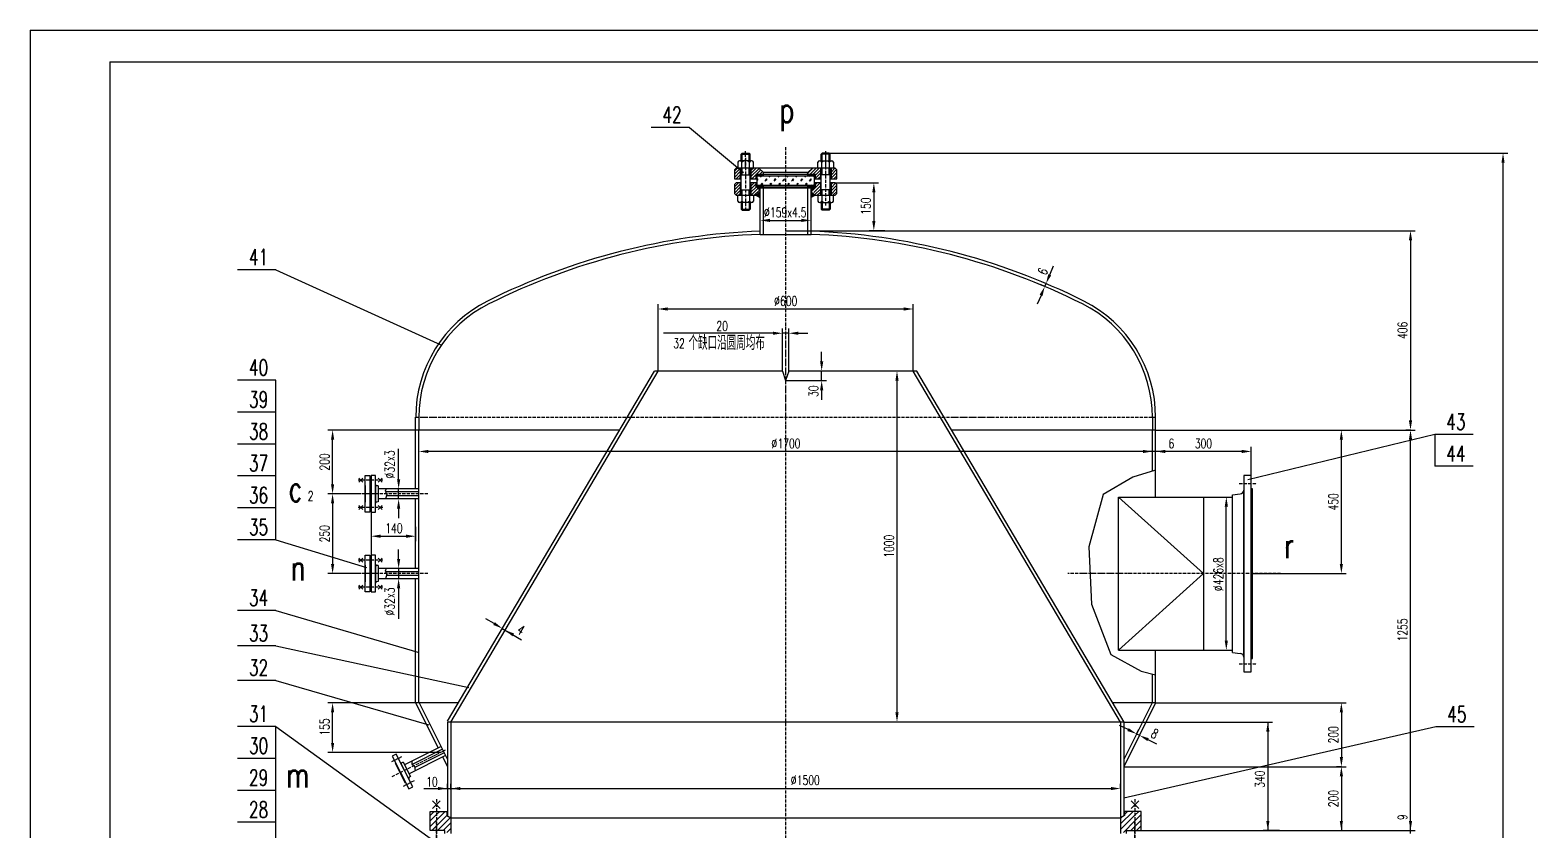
# Model space of a CAD drawing. Header units: millimetres. Extents: x 1545 to 36024, y 3418 to 15628.
# Drawn here: x 1545 to 6251, y 13118 to 15628 of the extents above; entities that cross this region are included whole.
import ezdxf

# ---------------------------------------------------------------- set-up
doc = ezdxf.new("R2010")
doc.units = ezdxf.units.MM
doc.linetypes.add('DASHDOT-M', pattern=[36, 30, -3, 0, -3])
doc.linetypes.add('DASHDOT-S', pattern=[14, 10, -2, 0, -2])
for name, color, linetype in [('CDR_DIM', 7, 'Continuous'), ('CDR_DWG1', 1, 'Continuous'), ('CDR_DWG3', 3, 'DASHDOT-M'), ('CDR_TEXT', 7, 'Continuous'), ('LAYER2-TEXT', 7, 'Continuous')]:
    doc.layers.add(name, color=color, linetype=linetype)
doc.styles.add('HZ', font='simplex.shx', dxfattribs={"width": 0.7, "height": 30, "bigfont": 'HZ.shx'})

msp = doc.modelspace()

# ---------------------------------------------------------------- linework, layer by layer
at = {"color": 3, "linetype": 'DASHDOT-M'}
msp.add_line((4039.6, 15194.7), (4039.6, 15248), dxfattribs=at)
at = {"color": 7, "linetype": 'Continuous'}
for p, q in [((3777.4, 15218.2), (3777.4, 15242)), ((3799.7, 15218.2), (3799.7, 15242)), ((4028.4, 15218.2), (4028.4, 15242)), ((4050.7, 15218.2), (4050.7, 15242)), ((3777.4, 15174.5), (3777.4, 15195.2)), ((3799.7, 15174.5), (3799.7, 15195.2)), ((3827.8, 15161.6), (3823.4, 15157.2)), ((3825.7, 15161.3), (3823.4, 15159)), ((3826.4, 15158.5), (3823.4, 15155.5)), ((3837.8, 15169.9), (3834.7, 15166.8)), ((3855.7, 15161.6), (3848.7, 15154.6)), ((3853.9, 15161.6), (3851, 15158.7)), ((3854.5, 15158.7), (3851.1, 15155.3)), ((3865.7, 15169.9), (3862.6, 15166.8)), ((3883.6, 15161.6), (3876.6, 15154.6)), ((3881.9, 15161.6), (3878.4, 15158.2)), ((3882.6, 15158.9), (3878.6, 15154.9)), ((3893.6, 15169.9), (3890.5, 15166.8)), ((3911.5, 15161.6), (3904.5, 15154.6)), ((3909.1, 15161), (3906, 15157.9)), ((3910.3, 15158.7), (3906.5, 15154.9)), ((3921.5, 15169.9), (3918.4, 15166.8)), ((3939.4, 15161.6), (3932.4, 15154.6)), ((3937.3, 15161.3), (3934.5, 15158.5)), ((3937.6, 15158.1), (3935.1, 15155.7)), ((3949.4, 15169.9), (3946.3, 15166.8)), ((3967.2, 15161.6), (3960.3, 15154.6)), ((3965.2, 15161.3), (3961.4, 15157.5)), ((3965.8, 15158.5), (3962.5, 15155.1)), ((3977.3, 15169.9), (3974.2, 15166.8)), ((3995.1, 15161.6), (3988.2, 15154.6)), ((3993.5, 15158.2), (3989.8, 15154.5)), ((3992.8, 15161), (3990.2, 15158.4)), ((4004.7, 15169.4), (4002.1, 15166.8)), ((4028.4, 15174.5), (4028.4, 15195.2)), ((4050.7, 15174.5), (4050.7, 15195.2)), ((3753.7, 15136.7), (3766.1, 15149.1)), ((3753.7, 15126.8), (3771.8, 15145)), ((3753.7, 15117), (3771.8, 15135.1)), ((3757.9, 15111.4), (3771.8, 15125.2)), ((3766.5, 15110), (3771.8, 15115.4)), ((3777.4, 15110), (3777.4, 15127.3)), ((3799.7, 15110), (3799.7, 15127.3)), ((3805.3, 15148.9), (3805.5, 15149.1)), ((3805.3, 15139), (3815.4, 15149.1)), ((3805.3, 15129.1), (3820.6, 15144.5)), ((3805.3, 15119.3), (3822.4, 15136.4)), ((3805.9, 15110), (3827.3, 15131.5)), ((3815.8, 15110), (3832.2, 15126.5)), ((3841.7, 15147.7), (3836, 15142)), ((3839.9, 15147.6), (3836.7, 15144.3)), ((3841.7, 15145.9), (3839, 15143.2)), ((3869.6, 15147.7), (3863.9, 15142)), ((3867.9, 15147.7), (3864.9, 15144.6)), ((3869.5, 15145.8), (3867.2, 15143.5)), ((3897.5, 15147.7), (3891.8, 15142)), ((3895.5, 15147.4), (3892.5, 15144.4)), ((3896.7, 15145.1), (3895, 15143.4)), ((3925.4, 15147.7), (3919.7, 15142)), ((3923.3, 15147.3), (3920.6, 15144.6)), ((3924.4, 15144.9), (3922.7, 15143.2)), ((3953.3, 15147.7), (3947.6, 15142)), ((3951.2, 15147.3), (3948.8, 15144.9)), ((3952.5, 15145.1), (3950.6, 15143.2)), ((3981.2, 15147.7), (3975.5, 15142)), ((3979.2, 15147.5), (3976.7, 15144.9)), ((3981.2, 15145.9), (3978.5, 15143.2)), ((3994.7, 15131.2), (3999.9, 15136.4)), ((3998.3, 15124.9), (4022.5, 15149.1)), ((4001.9, 15118.6), (4022.8, 15139.6)), ((4004.7, 15145), (4002.1, 15142.4)), ((4005.4, 15112.3), (4022.8, 15129.7)), ((4007.5, 15144), (4012.6, 15149.1)), ((4013, 15110), (4022.8, 15119.9)), ((4022.8, 15148.9), (4022.6, 15149.1)), ((4028.4, 15110), (4028.4, 15127.3)), ((4050.7, 15110), (4050.7, 15127.3)), ((4056.3, 15143.5), (4061.9, 15149.1)), ((4056.3, 15133.6), (4070.3, 15147.6)), ((4056.3, 15123.8), (4074.4, 15141.9)), ((4056.3, 15113.9), (4074.4, 15132)), ((4062.3, 15110), (4074.4, 15122.2)), ((3777.4, 15087.1), (3777.4, 15063.3)), ((3799.7, 15087.1), (3799.7, 15063.3)), ((4028.4, 15087.1), (4028.4, 15063.3)), ((4050.7, 15087.1), (4050.7, 15063.3))]:
    msp.add_line(p, q, dxfattribs=at)
at = {"color": 0, "linetype": 'Continuous'}
for p, q in [((3753.7, 15186), (3762.9, 15195.2)), ((3753.7, 15176.1), (3771.8, 15194.3)), ((3753.7, 15166.3), (3771.8, 15184.4)), ((3759, 15161.7), (3771.8, 15174.6)), ((3768.8, 15161.7), (3771.8, 15164.7)), ((3805.3, 15178.4), (3822, 15195.2)), ((3805.3, 15188.3), (3812.2, 15195.2)), ((3805.3, 15168.6), (3831.1, 15194.4)), ((3808.3, 15161.7), (3820.6, 15174.1)), ((3818.1, 15161.7), (3820.6, 15164.2)), ((3820.6, 15169.1), (3826.9, 15175.5)), ((3820.6, 15174.1), (3822, 15175.5)), ((3823.4, 15168.8), (3820.6, 15171.6)), ((3820.6, 15164.2), (3823.4, 15167)), ((3823.4, 15163.9), (3820.6, 15166.7)), ((3820.6, 15161.7), (3820.6, 15161.8)), ((3827.3, 15169.9), (3821.7, 15175.5)), ((3822, 15175.5), (3836.1, 15189.5)), ((3823.1, 15161.7), (3823.4, 15162.1)), ((3826.3, 15169.9), (3831.9, 15175.5)), ((3832.2, 15169.9), (3826.6, 15175.5)), ((3831.2, 15169.9), (3836.8, 15175.5)), ((3837.1, 15169.9), (3831.6, 15175.5)), ((3831.9, 15175.5), (3841, 15184.6)), ((3836, 15169.9), (3834.7, 15168.6)), ((3836.1, 15169.9), (3841.7, 15175.5)), ((3842.1, 15169.9), (3836.5, 15175.5)), ((3841.1, 15169.9), (3844.3, 15173.1)), ((3844.3, 15172.6), (3841.4, 15175.5)), ((3841.7, 15175.5), (3844.3, 15178)), ((3863.9, 15169.9), (3862.6, 15168.6)), ((3891.8, 15169.9), (3890.5, 15168.6)), ((3919.7, 15169.9), (3918.4, 15168.6)), ((3947.6, 15169.9), (3946.3, 15168.6)), ((3975.5, 15169.9), (3974.2, 15168.6)), ((3979.8, 15175.5), (3999.5, 15195.2)), ((3983.8, 15174.5), (3984.7, 15175.5)), ((3985.1, 15169.9), (3983.8, 15171.2)), ((3984.1, 15169.9), (3989.7, 15175.5)), ((3990, 15169.9), (3984.4, 15175.5)), ((3989, 15169.9), (3994.6, 15175.5)), ((3994.9, 15169.9), (3989.4, 15175.5)), ((3989.7, 15175.5), (4009.4, 15195.2)), ((3993.9, 15169.9), (3999.5, 15175.5)), ((3999.9, 15169.9), (3994.3, 15175.5)), ((3998.9, 15169.9), (4004.5, 15175.5)), ((4007.5, 15167.2), (3999.2, 15175.5)), ((3999.5, 15175.5), (4019.3, 15195.2)), ((4003.4, 15169.9), (4002.1, 15168.6)), ((4003.8, 15169.9), (4007.5, 15173.6)), ((4007.5, 15172.1), (4004.2, 15175.5)), ((4004.7, 15165.8), (4007.5, 15168.6)), ((4007.5, 15162.3), (4004.7, 15165)), ((4005.5, 15161.7), (4007.5, 15163.7)), ((4007.5, 15173.6), (4022.8, 15188.9)), ((4007.5, 15163.7), (4022.8, 15179.1)), ((4015.4, 15161.7), (4022.8, 15169.2)), ((4056.3, 15182.9), (4068.6, 15195.2)), ((4056.3, 15192.8), (4058.7, 15195.2)), ((4056.3, 15173.1), (4073.7, 15190.4)), ((4056.3, 15163.2), (4074.4, 15181.3)), ((4064.7, 15161.7), (4074.4, 15171.5)), ((3820.6, 15144.5), (3823.4, 15147.3)), ((3823.4, 15144.2), (3820.6, 15147)), ((3820.6, 15139.5), (3823.4, 15142.3)), ((3826.2, 15136.4), (3820.6, 15142)), ((3821.3, 15136.4), (3820.6, 15137.1)), ((3824.8, 15108.3), (3822.2, 15110.8)), ((3822.4, 15136.4), (3828, 15142)), ((3824.2, 15108.6), (3834.5, 15119)), ((3824.9, 15134), (3827.3, 15136.4)), ((3834.5, 15103.4), (3824.9, 15113.1)), ((3831.2, 15136.4), (3825.6, 15142)), ((3834.5, 15128.1), (3826.2, 15136.4)), ((3827.3, 15136.4), (3832.9, 15142)), ((3827.3, 15131.5), (3832.3, 15136.4)), ((3827.4, 15106.9), (3834.5, 15114)), ((3834.5, 15108.4), (3827.5, 15115.4)), ((3829.8, 15129), (3834.5, 15133.8)), ((3834.5, 15113.3), (3830.1, 15117.7)), ((3836.1, 15136.4), (3830.5, 15142)), ((3830.7, 15105.2), (3834.5, 15109.1)), ((3834.5, 15133), (3831.2, 15136.4)), ((3832.2, 15126.5), (3834.5, 15128.8)), ((3832.3, 15136.4), (3837.8, 15142)), ((3834.5, 15118.2), (3832.7, 15120.1)), ((3841, 15136.4), (3835.4, 15142)), ((3837.2, 15136.4), (3842.8, 15142)), ((3844.3, 15138.1), (3840.4, 15142)), ((3842.1, 15136.4), (3844.3, 15138.6)), ((3983.8, 15140), (3985.8, 15142)), ((3989, 15136.4), (3983.8, 15141.6)), ((3984, 15136.4), (3983.8, 15136.7)), ((3985.1, 15136.4), (3990.7, 15142)), ((3993.9, 15136.4), (3988.3, 15142)), ((3990.1, 15136.4), (3995.6, 15142)), ((3998.8, 15136.4), (3993.2, 15142)), ((3993.5, 15128.1), (4001.9, 15136.4)), ((3993.5, 15133), (3996.9, 15136.4)), ((3998.3, 15129), (3993.5, 15133.8)), ((3995.9, 15126.5), (3993.5, 15128.8)), ((3993.5, 15118.2), (3995.4, 15120.1)), ((4003.9, 15108.6), (3993.5, 15119)), ((3993.5, 15113.3), (3998, 15117.7)), ((3993.5, 15108.4), (4000.6, 15115.4)), ((4000.7, 15106.9), (3993.5, 15114)), ((3993.5, 15103.4), (4003.2, 15113.1)), ((3997.4, 15105.2), (3993.5, 15109.1)), ((3995, 15136.4), (4000.6, 15142)), ((4000.8, 15131.5), (3995.8, 15136.4)), ((4003.8, 15136.4), (3998.2, 15142)), ((3999.9, 15136.4), (4007.5, 15144)), ((4003.2, 15134), (4000.8, 15136.4)), ((4007.5, 15137.6), (4003.1, 15142)), ((4003.3, 15108.3), (4005.9, 15110.8)), ((4004.7, 15143.3), (4003.4, 15142)), ((4004.7, 15146.1), (4007.5, 15148.9)), ((4007.5, 15142.5), (4004.7, 15145.3)), ((4004.8, 15136.4), (4007.5, 15139.1)), ((4007.5, 15147.5), (4005.9, 15149.1)), ((3833.9, 15103.6), (3834.5, 15104.2)), ((3994.2, 15103.6), (3993.5, 15104.2))]:
    msp.add_line(p, q, dxfattribs=at)
at = {"color": 4, "linetype": 'Continuous'}
msp.add_line((4064.7, 15195.2), (4014.5, 15195.2), dxfattribs=at)
at = {"layer": 'CDR_DIM', "color": 0, "linetype": 'Continuous'}
for p, q in [((1544.9, 15628), (1544.9, 3738)), ((1544.9, 15628), (9944.9, 15628)), ((3612.3, 15322.4), (3492.2, 15322.4)), ((3612.3, 15322.4), (3781.5, 15181.8)), ((4050.7, 15242), (6178.1, 15242)), ((6163.1, 7486.3), (6163.1, 15212)), ((4068.9, 15149.1), (4205.5, 15149.1)), ((4190.5, 15119.1), (4190.5, 15029.1)), ((3834.5, 15031.4), (3834.5, 15046.4)), ((3864.5, 15031.4), (3963.5, 15031.4)), ((3993.5, 15031.4), (3993.5, 15046.4)), ((3914, 14999.1), (5888.1, 14999.1)), ((4224.6, 14999.1), (4175.5, 14999.1)), ((5873.1, 14969.1), (5873.1, 14404.2)), ((2316, 14876.8), (2195.9, 14876.8)), ((2316, 14876.8), (2832.8, 14641.7)), ((4742, 14860.9), (4753.7, 14888.5)), ((4726.4, 14824), (4712.6, 14829.9)), ((4730.3, 14833.2), (4716.5, 14839.1)), ((4726.4, 14824), (4730.3, 14833.2)), ((4714.7, 14796.4), (4703, 14768.8)), ((3514, 14559.1), (3514, 14768.6)), ((4284, 14753.6), (3544, 14753.6)), ((4314, 14559.1), (4314, 14768.6)), ((3904, 14559.1), (3904, 14692.6)), ((3924, 14559.1), (3924, 14692.6)), ((3874, 14677.6), (3530.9, 14677.6)), ((3924, 14677.6), (3904, 14677.6)), ((3954, 14677.6), (3984, 14677.6)), ((4026.9, 14589.1), (4026.9, 14619.1)), ((4026.9, 14529.1), (4026.9, 14559.1)), ((2316, 14530.2), (2195.9, 14530.2)), ((2316, 14030.2), (2316, 14530.2)), ((3914, 14529.1), (4041.9, 14529.1)), ((4026.9, 14499.1), (4026.9, 14469.1)), ((4263.1, 14529.1), (4263.1, 13489.1)), ((2316, 14430.2), (2195.9, 14430.2)), ((2754, 14374.2), (2478.6, 14374.2)), ((5074, 14374.2), (5888.1, 14374.2)), ((5949.7, 14360.5), (5363.1, 14218.1)), ((5652.6, 14374.2), (5671.3, 14374.2)), ((5873.1, 14374.2), (5858.1, 14374.2)), ((6069.8, 14360.5), (5949.7, 14360.5)), ((5949.7, 14360.5), (5949.7, 14260.5)), ((2316, 14330.2), (2195.9, 14330.2)), ((2493.6, 14204.2), (2493.6, 14344.2)), ((2700.6, 14220.2), (2700.6, 14315.5)), ((2764, 14301.3), (2764, 14322.1)), ((5144.4, 14307.1), (2794, 14307.1)), ((5074, 14307.1), (5074, 14322.1)), ((5344, 14307.1), (5104, 14307.1)), ((5374, 14231.7), (5374, 14322.1)), ((5656.3, 13954.2), (5656.3, 14344.2)), ((5873.1, 13110.1), (5873.1, 14351.2)), ((6069.8, 14260.5), (5949.7, 14260.5)), ((2316, 14230.2), (2195.9, 14230.2)), ((5002.3, 14227), (4909.2, 14172.4)), ((5074, 14248.2), (5002.3, 14227)), ((2582.5, 14174.2), (2478.6, 14174.2)), ((2493.6, 14174.2), (2478.6, 14174.2)), ((2661.4, 14190.2), (2658.6, 14182.3)), ((2658.6, 14182.3), (2663.4, 14172.1)), ((2663.4, 14172.1), (2659.3, 14158.2)), ((2712.5, 14190.2), (2685.6, 14190.2)), ((2700.6, 14158.2), (2700.6, 14190.2)), ((4909.2, 14172.4), (4864.6, 14008.5)), ((2316, 14130.2), (2195.9, 14130.2)), ((2493.6, 14144.2), (2493.6, 13954.2)), ((2710.5, 14158.2), (2685.6, 14158.2)), ((2700.6, 14128.2), (2700.6, 14098.2)), ((5288.1, 14164.2), (5310.6, 14164.2)), ((5295.6, 13714.2), (5295.6, 14134.2)), ((2614, 14116.7), (2614, 13981.7)), ((2754, 14071.2), (2754, 14026.4)), ((2316, 14030.2), (2195.9, 14030.2)), ((2316, 14030.2), (2600.4, 13943.1)), ((2644, 14041.4), (2724, 14041.4)), ((2700.6, 13970.2), (2700.6, 14000.2)), ((4864.6, 14008.5), (4872.7, 13828.5)), ((2661.4, 13940.2), (2658.6, 13932.3)), ((2658.6, 13932.3), (2663.4, 13922.1)), ((2700.6, 13940.2), (2700.6, 13908.2)), ((2582.5, 13924.2), (2478.6, 13924.2)), ((2663.4, 13922.1), (2659.3, 13908.2)), ((5378, 13924.2), (5671.3, 13924.2)), ((2700.6, 13878.2), (2700.6, 13782.9)), ((2316, 13808.3), (2195.9, 13808.3)), ((2316, 13808.3), (2760.9, 13677.6)), ((4872.7, 13828.5), (4933.4, 13670.8)), ((2999.9, 13767.6), (2974.1, 13782.9)), ((3025.7, 13752.3), (3086, 13716.7)), ((3034.3, 13747.3), (3042, 13760.2)), ((2316, 13697.4), (2195.9, 13697.4)), ((2316, 13697.4), (2921.1, 13566.8)), ((4933.4, 13670.8), (5028.6, 13618.2)), ((5288.1, 13684.2), (5310.6, 13684.2)), ((5028.6, 13618.2), (5074, 13607.3)), ((2316, 13589.6), (2195.9, 13589.6)), ((2316, 13589.6), (2794.8, 13449.8)), ((2754, 13519.1), (2478.6, 13519.1)), ((5074, 13519.1), (5671.3, 13519.1)), ((2493.6, 13393.8), (2493.6, 13489.1)), ((4974, 13459.1), (5440.8, 13459.1)), ((5425.8, 13459.1), (5425.8, 13119.1)), ((5656.3, 13489.1), (5656.3, 13349.1)), ((2316, 13444.9), (2195.9, 13444.9)), ((2316, 13044.9), (2316, 13444.9)), ((2316, 13444.9), (2822.6, 13078.4)), ((4987.4, 13435.3), (4960.6, 13448.7)), ((5014.2, 13421.9), (5021, 13435.3)), ((5014.2, 13421.9), (5023.2, 13417.4)), ((5023.2, 13417.4), (5029.9, 13430.8)), ((6073.1, 13443.8), (5953, 13443.8)), ((5050, 13404), (5076.9, 13390.5)), ((2316, 13344.9), (2195.9, 13344.9)), ((2831.7, 13363.8), (2478.6, 13363.8)), ((2741.6, 13336.3), (2741.7, 13327)), ((2741.7, 13327), (2750.7, 13320.5)), ((2750.7, 13320.5), (2752.5, 13306)), ((4974, 13319.1), (5671.3, 13319.1)), ((5656.3, 13319.1), (5641.3, 13319.1)), ((5656.3, 13296.1), (5656.3, 13119.1)), ((2316, 13244.9), (2195.9, 13244.9)), ((2779.2, 13250.6), (4934, 13250.6)), ((2854, 13250.6), (2854, 13265.6)), ((2864, 13247.5), (2864, 13265.6)), ((4964, 13250.6), (4964, 13265.6)), ((2799, 13166.6), (2811.6, 13179.1)), ((2819, 13168.9), (2829.3, 13179.1)), ((2819, 13151.2), (2846.9, 13179.1)), ((4964, 13139.5), (5003.6, 13179.1)), ((4976, 13169.2), (4985.9, 13179.1)), ((5009, 13166.9), (5021.3, 13179.1)), ((2316, 13144.9), (2195.9, 13144.9)), ((2799, 13148.9), (2819, 13168.9)), ((2799, 13131.2), (2819, 13151.2)), ((2804.6, 13119.1), (2819, 13133.5)), ((2819, 13133.5), (2852, 13166.5)), ((2822.3, 13119.1), (2863, 13159.8)), ((2840, 13119.1), (2864, 13143.2)), ((4964, 13121.9), (5009, 13166.9)), ((4964, 13157.2), (4968.7, 13161.8)), ((4973, 13113.1), (5009, 13149.2)), ((4996.6, 13119.1), (5009, 13131.5)), ((5009, 13149.2), (5029, 13169.2)), ((5009, 13131.5), (5029, 13151.5)), ((5014.3, 13119.1), (5029, 13133.8)), ((2851.6, 13113.1), (2864, 13125.5)), ((5029, 13119.1), (5888.1, 13119.1)), ((5462.4, 13119.1), (5410.8, 13119.1)), ((5654.1, 13119.1), (5671.3, 13119.1))]:
    msp.add_line(p, q, dxfattribs=at)
for points in [[(6158.1, 15212), (6168.1, 15212), (6163.1, 15242)], [(4185.5, 15119.1), (4195.5, 15119.1), (4190.5, 15149.1)], [(3864.5, 15036.4), (3864.5, 15026.4), (3834.5, 15031.4)], [(3963.5, 15036.4), (3963.5, 15026.4), (3993.5, 15031.4)], [(4185.5, 15029.1), (4195.5, 15029.1), (4190.5, 14999.1)], [(5868.1, 14969.1), (5878.1, 14969.1), (5873.1, 14999.1)], [(4710.1, 14798.4), (4719.3, 14794.5), (4726.4, 14824)], [(4737.4, 14862.8), (4746.6, 14858.9), (4730.3, 14833.2)], [(3544, 14758.6), (3544, 14748.6), (3514, 14753.6)], [(4284, 14758.6), (4284, 14748.6), (4314, 14753.6)], [(3874, 14682.6), (3874, 14672.6), (3904, 14677.6)], [(3954, 14682.6), (3954, 14672.6), (3924, 14677.6)], [(4021.9, 14589.1), (4031.9, 14589.1), (4026.9, 14559.1)], [(4258.1, 14529.1), (4268.1, 14529.1), (4263.1, 14559.1)], [(4021.9, 14499.1), (4031.9, 14499.1), (4026.9, 14529.1)], [(5868.1, 14404.2), (5878.1, 14404.2), (5873.1, 14374.2)], [(2488.6, 14344.2), (2498.6, 14344.2), (2493.6, 14374.2)], [(5651.3, 14344.2), (5661.3, 14344.2), (5656.3, 14374.2)], [(5868.1, 14344.2), (5878.1, 14344.2), (5873.1, 14374.2)], [(2794, 14312.1), (2794, 14302.1), (2764, 14307.1)], [(5034, 14312.1), (5034, 14302.1), (5064, 14307.1)], [(5104, 14312.1), (5104, 14302.1), (5074, 14307.1)], [(5344, 14312.1), (5344, 14302.1), (5374, 14307.1)], [(2695.6, 14220.2), (2705.6, 14220.2), (2700.6, 14190.2)], [(2488.6, 14204.2), (2498.6, 14204.2), (2493.6, 14174.2)], [(2488.6, 14144.2), (2498.6, 14144.2), (2493.6, 14174.2)], [(2695.6, 14128.2), (2705.6, 14128.2), (2700.6, 14158.2)], [(5290.6, 14134.2), (5300.6, 14134.2), (5295.6, 14164.2)], [(2644, 14046.4), (2644, 14036.4), (2614, 14041.4)], [(2724, 14046.4), (2724, 14036.4), (2754, 14041.4)], [(2488.6, 13954.2), (2498.6, 13954.2), (2493.6, 13924.2)], [(2695.6, 13970.2), (2705.6, 13970.2), (2700.6, 13940.2)], [(5651.3, 13954.2), (5661.3, 13954.2), (5656.3, 13924.2)], [(2695.6, 13878.2), (2705.6, 13878.2), (2700.6, 13908.2)], [(3002.4, 13771.9), (2997.3, 13763.3), (3025.7, 13752.3)], [(3062.7, 13736.3), (3057.6, 13727.7), (3034.3, 13747.3)], [(5290.6, 13714.2), (5300.6, 13714.2), (5295.6, 13684.2)], [(2488.6, 13489.1), (2498.6, 13489.1), (2493.6, 13519.1)], [(5651.3, 13489.1), (5661.3, 13489.1), (5656.3, 13519.1)], [(4258.1, 13489.1), (4268.1, 13489.1), (4263.1, 13459.1)], [(5420.8, 13429.1), (5430.8, 13429.1), (5425.8, 13459.1)], [(4989.6, 13439.7), (4985.2, 13430.8), (5014.2, 13421.9)], [(5052.3, 13408.4), (5047.8, 13399.5), (5023.2, 13417.4)], [(2488.6, 13393.8), (2498.6, 13393.8), (2493.6, 13363.8)], [(5651.3, 13349.1), (5661.3, 13349.1), (5656.3, 13319.1)], [(5651.3, 13289.1), (5661.3, 13289.1), (5656.3, 13319.1)], [(2824, 13255.6), (2824, 13245.6), (2854, 13250.6)], [(2894, 13255.6), (2894, 13245.6), (2864, 13250.6)], [(4934, 13255.6), (4934, 13245.6), (4964, 13250.6)], [(5420.8, 13149.1), (5430.8, 13149.1), (5425.8, 13119.1)], [(5651.3, 13149.1), (5661.3, 13149.1), (5656.3, 13119.1)], [(5868.1, 13149.1), (5878.1, 13149.1), (5873.1, 13119.1)]]:
    msp.add_solid(points, dxfattribs=at)
at = {"layer": 'CDR_DWG1', "color": 1}
for q in [(9844.9, 15528), (1794.9, 3838)]:
    msp.add_line((1794.9, 15528), q, dxfattribs=at)
at = {"layer": 'CDR_DWG1', "color": 1, "linetype": 'Continuous'}
for p, q in [((3763.8, 15213.9), (3763.8, 15195.2)), ((3807.3, 15218.2), (3769.7, 15218.2)), ((3777.4, 15242), (3774.6, 15239.2)), ((3774.6, 15239.2), (3802.5, 15239.2)), ((3774.6, 15218.2), (3774.6, 15239.2)), ((3776.2, 15195.2), (3776.2, 15213.9)), ((3777.4, 15242), (3799.7, 15242)), ((3799.7, 15242), (3802.5, 15239.2)), ((3800.9, 15195.2), (3800.9, 15213.9)), ((3802.5, 15218.2), (3802.5, 15239.2)), ((3813.2, 15195.2), (3813.2, 15213.9)), ((4014.9, 15195.2), (4014.9, 15213.9)), ((4020.8, 15218.2), (4058.4, 15218.2)), ((4028.4, 15242), (4025.6, 15239.2)), ((4025.6, 15218.2), (4025.6, 15239.2)), ((4053.5, 15239.2), (4025.6, 15239.2)), ((4027.2, 15195.2), (4027.2, 15213.9)), ((4050.7, 15242), (4028.4, 15242)), ((4050.7, 15242), (4053.5, 15239.2)), ((4051.9, 15195.2), (4051.9, 15213.9)), ((4053.5, 15218.2), (4053.5, 15239.2)), ((4064.3, 15213.9), (4064.3, 15195.2)), ((3759.2, 15195.2), (3753.7, 15189.6)), ((3753.7, 15189.6), (3753.7, 15161.7)), ((3753.7, 15161.7), (3774.6, 15161.7)), ((4068.9, 15195.2), (3759.2, 15195.2)), ((3771.8, 15195.2), (3771.8, 15161.7)), ((3774.6, 15110), (3774.6, 15195.2)), ((3774.6, 15174.5), (3802.5, 15174.5)), ((3802.5, 15110), (3802.5, 15195.2)), ((3802.5, 15161.7), (3823.4, 15161.7)), ((3805.3, 15195.2), (3805.3, 15161.7)), ((4007.5, 15175.5), (3820.6, 15175.5)), ((3820.6, 15175.5), (3820.6, 15161.7)), ((4004.7, 15169.9), (3823.4, 15169.9)), ((3823.4, 15169.9), (3823.4, 15142)), ((3844.3, 15181.3), (3830.4, 15195.2)), ((3983.8, 15181.3), (3844.3, 15181.3)), ((3844.3, 15169.9), (3844.3, 15181.3)), ((3983.8, 15181.3), (3997.7, 15195.2)), ((3983.8, 15169.9), (3983.8, 15181.3)), ((4004.7, 15142), (4004.7, 15169.9)), ((4004.7, 15161.7), (4025.6, 15161.7)), ((4007.5, 15161.7), (4007.5, 15175.5)), ((4022.8, 15195.2), (4022.8, 15161.7)), ((4025.6, 15110), (4025.6, 15195.2)), ((4053.5, 15174.5), (4025.6, 15174.5)), ((4053.5, 15110), (4053.5, 15195.2)), ((4053.5, 15161.7), (4074.4, 15161.7)), ((4056.3, 15195.2), (4056.3, 15161.7)), ((4068.9, 15195.2), (4074.4, 15189.6)), ((4074.4, 15161.7), (4074.4, 15189.6)), ((3759.2, 15149.1), (3753.7, 15143.5)), ((3753.7, 15143.5), (3753.7, 15115.6)), ((3753.7, 15115.6), (3759.2, 15110)), ((3774.6, 15149.1), (3759.2, 15149.1)), ((3759.2, 15110), (3821.3, 15110)), ((3763.8, 15091.3), (3763.8, 15110)), ((3771.8, 15149.1), (3771.8, 15110)), ((3774.6, 15127.3), (3802.5, 15127.3)), ((3776.2, 15110), (3776.2, 15091.3)), ((3800.9, 15110), (3800.9, 15091.3)), ((3823.4, 15149.1), (3802.5, 15149.1)), ((3805.3, 15149.1), (3805.3, 15110)), ((3813.2, 15110), (3813.2, 15091.3)), ((3820.6, 15149.1), (3820.6, 15136.4)), ((3820.6, 15136.4), (4007.5, 15136.4)), ((3833, 15120.3), (3821.3, 15110)), ((3821.3, 15110), (3834.5, 15103.3)), ((3833, 15125.7), (3822.5, 15136.4)), ((3823.4, 15142), (4004.7, 15142)), ((3833, 15125.7), (3833, 15120.3)), ((3833, 15125.7), (3834.5, 15125.7)), ((3833, 15120.3), (3834.5, 15120.3)), ((3844.3, 15136.4), (3844.3, 15142)), ((3983.8, 15136.4), (3983.8, 15142)), ((3995, 15125.7), (3993.5, 15125.7)), ((3995, 15120.3), (3993.5, 15120.3)), ((4006.8, 15110), (3993.5, 15103.3)), ((3995, 15125.7), (4005.6, 15136.4)), ((3995, 15125.7), (3995, 15120.3)), ((3995, 15120.3), (4006.8, 15110)), ((4025.6, 15149.1), (4004.7, 15149.1)), ((4006.8, 15110), (4068.9, 15110)), ((4007.5, 15136.4), (4007.5, 15149.1)), ((4014.9, 15110), (4014.9, 15091.3)), ((4022.8, 15149.1), (4022.8, 15110)), ((4053.5, 15127.3), (4025.6, 15127.3)), ((4027.2, 15110), (4027.2, 15091.3)), ((4051.9, 15110), (4051.9, 15091.3)), ((4068.9, 15149.1), (4053.5, 15149.1)), ((4056.3, 15149.1), (4056.3, 15110)), ((4064.3, 15091.3), (4064.3, 15110)), ((4068.9, 15149.1), (4074.4, 15143.5)), ((4074.4, 15115.6), (4068.9, 15110)), ((4074.4, 15115.6), (4074.4, 15143.5)), ((3807.3, 15087.1), (3769.7, 15087.1)), ((3774.6, 15087.1), (3774.6, 15066.1)), ((3777.4, 15063.3), (3774.6, 15066.1)), ((3774.6, 15066.1), (3802.5, 15066.1)), ((3777.4, 15063.3), (3799.7, 15063.3)), ((3799.7, 15063.3), (3802.5, 15066.1)), ((3802.5, 15087.1), (3802.5, 15066.1)), ((4020.8, 15087.1), (4058.4, 15087.1)), ((4025.6, 15087.1), (4025.6, 15066.1)), ((4053.5, 15066.1), (4025.6, 15066.1)), ((4028.4, 15063.3), (4025.6, 15066.1)), ((4050.7, 15063.3), (4028.4, 15063.3)), ((4050.7, 15063.3), (4053.5, 15066.1)), ((4053.5, 15087.1), (4053.5, 15066.1))]:
    msp.add_line(p, q, dxfattribs=at)
at = {"layer": 'CDR_DWG1'}
for p, q in [((3834.5, 14987.6), (3834.5, 15136.4)), ((3993.5, 15131.9), (3834.5, 15131.9)), ((3844.5, 14987.6), (3844.5, 15131.9)), ((3983.5, 14987.6), (3983.5, 15131.9)), ((3993.5, 14987.6), (3993.5, 15136.4)), ((3834.5, 14987.6), (3993.5, 14987.6)), ((2854, 13461.8), (3502.4, 14559.1)), ((2864, 13459.1), (3514, 14559.1)), ((3904, 14559.1), (3502.4, 14559.1)), ((3904, 14559.1), (3914, 14529.1)), ((3924, 14559.1), (3914, 14529.1)), ((4325.7, 14559.1), (3924, 14559.1)), ((4964, 13459.1), (4314, 14559.1)), ((4975.7, 13459.1), (4325.7, 14559.1)), ((2754, 14374.2), (2754, 14414.2)), ((2764, 14414.2), (2764, 14374.2)), ((5064, 14414.2), (5064, 14374.2)), ((5074, 14374.2), (5074, 14414.2)), ((3393.2, 14374.2), (2754, 14374.2)), ((3393.2, 14374.2), (2754, 14374.2)), ((2754, 14190.2), (2754, 14374.2)), ((2764, 13519.1), (2764, 14374.2)), ((5074, 14374.2), (4434.9, 14374.2)), ((5074, 14374.2), (4434.9, 14374.2)), ((5064, 14245.2), (5064, 14374.2)), ((5074, 14164.2), (5074, 14374.2)), ((2588.9, 14210.4), (2576.2, 14223.1)), ((2576.2, 14210.4), (2588.9, 14223.1)), ((2596, 14231.7), (2610, 14231.7)), ((2596, 14116.7), (2596, 14231.7)), ((2610, 14231.7), (2610, 14116.7)), ((2628, 14231.7), (2614, 14231.7)), ((2614, 14231.7), (2614, 14116.7)), ((2628, 14116.7), (2628, 14231.7)), ((2649, 14210.4), (2636.3, 14223.1)), ((2636.3, 14210.4), (2649, 14223.1)), ((5374, 14231.7), (5350, 14231.7)), ((5350, 14231.7), (5350, 13616.7)), ((5374, 13616.7), (5374, 14231.7)), ((2596, 14200.2), (2596, 14148.2)), ((2610, 14208.2), (2612, 14208.2)), ((2614, 14208.2), (2612, 14208.2)), ((2612, 14208.2), (2612, 14140.2)), ((2612, 14208.2), (2612, 14140.2)), ((2628, 14200.2), (2628, 14148.2)), ((2636, 14199.4), (2631.6, 14199.8)), ((2636, 14199.4), (2636, 14149.1)), ((2764, 14190.2), (2636, 14190.2)), ((2636, 14190.2), (2636, 14158.2)), ((2764, 14180.2), (2659.6, 14180.2)), ((2764, 14168.2), (2662.3, 14168.2)), ((5315, 14171.5), (5339.3, 14174.1)), ((5315, 13676.9), (5315, 14171.5)), ((5350, 13673.2), (5350, 14175.2)), ((5378, 14190.2), (5374, 14190.2)), ((5378, 13658.2), (5378, 14190.2)), ((2576.2, 14138.1), (2588.9, 14125.4)), ((2588.9, 14138.1), (2576.2, 14125.4)), ((2612, 14140.2), (2610, 14140.2)), ((2612, 14140.2), (2614, 14140.2)), ((2636, 14149.1), (2631.6, 14148.6)), ((2764, 14158.2), (2636, 14158.2)), ((2649, 14138.1), (2636.3, 14125.4)), ((2636.3, 14138.1), (2649, 14125.4)), ((2754, 13940.2), (2754, 14158.2)), ((4957.7, 14164.2), (5315, 14164.2)), ((4957.7, 13684.2), (4957.7, 14164.2)), ((4957.7, 14164.2), (5224, 13924.2)), ((5224, 14164.2), (5224, 13684.2)), ((5315, 13684.2), (5315, 14164.2)), ((2610, 14116.7), (2596, 14116.7)), ((2614, 14116.7), (2628, 14116.7)), ((2596, 13866.7), (2596, 13981.7)), ((2596, 13981.7), (2610, 13981.7)), ((2610, 13981.7), (2610, 13866.7)), ((2628, 13981.7), (2614, 13981.7)), ((2614, 13981.7), (2614, 13866.7)), ((2628, 13866.7), (2628, 13981.7)), ((2576.2, 13960.4), (2588.9, 13973.1)), ((2588.9, 13960.4), (2576.2, 13973.1)), ((2596, 13950.2), (2596, 13898.2)), ((2610, 13958.2), (2612, 13958.2)), ((2612, 13958.2), (2612, 13890.2)), ((2614, 13958.2), (2612, 13958.2)), ((2612, 13958.2), (2612, 13890.2)), ((2628, 13950.2), (2628, 13898.2)), ((2636, 13949.4), (2631.6, 13949.8)), ((2636, 13949.4), (2636, 13899.1)), ((2764, 13940.2), (2636, 13940.2)), ((2636, 13940.2), (2636, 13908.2)), ((2636.3, 13960.4), (2649, 13973.1)), ((2649, 13960.4), (2636.3, 13973.1)), ((2764, 13930.2), (2659.6, 13930.2)), ((2588.9, 13888.1), (2576.2, 13875.4)), ((2576.2, 13888.1), (2588.9, 13875.4)), ((2612, 13890.2), (2610, 13890.2)), ((2612, 13890.2), (2614, 13890.2)), ((2636, 13899.1), (2631.6, 13898.6)), ((2764, 13908.2), (2636, 13908.2)), ((2636.3, 13888.1), (2649, 13875.4)), ((2649, 13888.1), (2636.3, 13875.4)), ((2764, 13918.2), (2662.3, 13918.2)), ((2754, 13519.1), (2754, 13908.2)), ((4957.7, 13684.2), (5224, 13924.2)), ((2610, 13866.7), (2596, 13866.7)), ((2614, 13866.7), (2628, 13866.7)), ((4957.7, 13684.2), (5315, 13684.2)), ((5074, 13519.1), (5074, 13684.2)), ((5315, 13676.9), (5339.3, 13674.3)), ((5374, 13658.2), (5378, 13658.2)), ((5064, 13519.1), (5064, 13609.7)), ((5350, 13616.7), (5374, 13616.7)), ((2754, 13519.1), (2824.6, 13378.1)), ((2887.9, 13519.1), (2754, 13519.1)), ((2765.2, 13519.1), (2854, 13341.5)), ((5074, 13519.1), (4940.2, 13519.1)), ((5062.9, 13519.1), (4974, 13341.5)), ((5074, 13519.1), (4974, 13319.1)), ((2854, 13459.1), (2854, 13164.9)), ((4974, 13459.1), (2854, 13459.1)), ((2864, 13459.1), (2864, 13319.1)), ((4964, 13459.1), (4964, 13123.1)), ((4974, 13459.1), (4974, 13164.9)), ((2833.5, 13382.5), (2719.1, 13325)), ((2838, 13373.6), (2743.2, 13325.9)), ((2693.3, 13358.5), (2680.8, 13352.2)), ((2680.8, 13352.2), (2732.5, 13249.5)), ((2691.4, 13331.2), (2689.6, 13330.3)), ((2689.6, 13330.3), (2720.2, 13269.6)), ((2689.6, 13330.3), (2720.2, 13269.6)), ((2745, 13255.8), (2693.3, 13358.5)), ((2707.5, 13330.3), (2730.9, 13283.9)), ((2715, 13333.2), (2710.8, 13331.6)), ((2715, 13333.2), (2737.6, 13288.2)), ((2719.1, 13325), (2733.5, 13296.4)), ((2847.8, 13354), (2733.5, 13296.4)), ((2843.4, 13362.9), (2751.2, 13316.5)), ((2838.9, 13349.4), (2854, 13319.1)), ((2864, 13326.1), (2864, 13123.1)), ((2737.6, 13288.2), (2733.9, 13285.8)), ((2720.2, 13269.6), (2721.9, 13270.5)), ((2732.5, 13249.5), (2745, 13255.8)), ((2799, 13119.1), (2799, 13179.1)), ((2799, 13179.1), (2854, 13179.1)), ((2807, 13187.9), (2831.1, 13211.9)), ((2831.1, 13187.9), (2807, 13211.9)), ((2852, 13179.1), (2852, 13166.1)), ((5029, 13179.1), (4974, 13179.1)), ((4976, 13179.1), (4976, 13166.1)), ((4997, 13187.9), (5021.1, 13211.9)), ((5021.1, 13187.9), (4997, 13211.9)), ((5029, 13119.1), (5029, 13179.1)), ((2852, 13166.1), (2864, 13159.2)), ((2864, 13159.2), (2864, 13110.1)), ((2864, 13159.2), (4964, 13159.2)), ((4976, 13166.1), (4964, 13159.2)), ((4964, 13159.2), (4964, 13110.1)), ((2845, 13119.1), (2799, 13119.1)), ((2845, 13110.1), (2845, 13119.1)), ((4983, 13110.1), (4983, 13119.1)), ((4983, 13119.1), (5029, 13119.1))]:
    msp.add_line(p, q, dxfattribs=at)
at = {"layer": 'CDR_DWG1', "color": 1, "linetype": 'Continuous'}
for centre, radius, start, end in [((3770, 15211.6), 6.6, 20.6783, 159.3217), ((3788.5, 15198.2), 20, 51.9181, 128.0819), ((3807, 15211.6), 6.6, 20.6783, 159.3217), ((4021.1, 15211.6), 6.6, 20.6783, 159.3217), ((4039.6, 15198.2), 20, 51.9181, 128.0819), ((4058.1, 15211.6), 6.6, 20.6783, 159.3217), ((3770, 15093.7), 6.6, 200.6783, 339.3217), ((3788.5, 15107.1), 20, 231.9181, 308.0819), ((3807, 15093.7), 6.6, 200.6783, 339.3217), ((4021.1, 15093.7), 6.6, 200.6783, 339.3217), ((4039.6, 15107.1), 20, 231.9181, 308.0819), ((4058.1, 15093.7), 6.6, 200.6783, 339.3217)]:
    msp.add_arc(centre, radius, start, end, dxfattribs=at)
at = {"layer": 'CDR_DWG1'}
for centre, radius, start, end in [((3914, 12907.7), 2091.4, 92.1785, 116.5511), ((3914, 12907.7), 2081.4, 92.189, 116.5511), ((3914, 12907.7), 2091.4, 63.4489, 87.8215), ((3914, 12907.7), 2081.4, 63.4489, 87.811), ((3161.4, 14414.2), 407.3, 116.5651, 180), ((4666.7, 14414.2), 407.3, 0, 63.4349), ((3161.4, 14414.2), 397.3, 116.5651, 180), ((4666.7, 14414.2), 397.3, 0, 63.4349), ((2632, 14203.8), 4, 180, 264), ((5338, 14186), 12, 276, 0), ((2632, 14144.6), 4, 96, 180), ((2632, 13953.8), 4, 180, 264), ((2632, 13894.6), 4, 96, 180), ((5338, 13662.4), 12, 0, 84), ((2709.4, 13335.4), 4, 206.7096, 290.7096), ((2736, 13282.5), 4, 122.7096, 206.7096)]:
    msp.add_arc(centre, radius, start, end, dxfattribs=at)
at = {"layer": 'CDR_DWG3', "color": 3, "linetype": 'DASHDOT-M'}
msp.add_line((3788.5, 15194.7), (3788.5, 15248), dxfattribs=at)
at = {"layer": 'CDR_DWG3', "linetype": 'DASHDOT-S'}
for p, q in [((3914, 15261.2), (3914, 7208.9)), ((4039.6, 15078.3), (4039.6, 15239.7)), ((2754, 14414.2), (5074, 14414.2)), ((2651, 14216.7), (2574.2, 14216.7)), ((2792.6, 14174.2), (2582.5, 14174.2)), ((5336, 14206.7), (5392, 14206.7)), ((2651, 14131.7), (2574.2, 14131.7)), ((2651, 13966.7), (2574.2, 13966.7)), ((2792.6, 13924.2), (2582.5, 13924.2)), ((5465.7, 13924.2), (4798.8, 13924.2)), ((2651, 13881.7), (2574.2, 13881.7)), ((5336, 13641.7), (5392, 13641.7)), ((2679.9, 13287.9), (2847.4, 13371.7)), ((2709.3, 13349.7), (2677.9, 13334)), ((2749.1, 13274.6), (2713.9, 13256.9)), ((2819, 13217.1), (2819, 13018.2)), ((5009, 13217.1), (5009, 13018.2)), ((2819, 13026.1), (2819, 13147.6)), ((5009, 13026.1), (5009, 13147.6))]:
    msp.add_line(p, q, dxfattribs=at)
at = {"layer": 'CDR_DWG3', "color": 3, "linetype": 'DASHDOT-S'}
msp.add_line((3788.5, 15227), (3788.5, 15065.5), dxfattribs=at)
at = {"layer": 'LAYER2-TEXT', "linetype": 'Continuous'}
msp.add_line((5953, 13443.8), (4974, 13220.9), dxfattribs=at)

# ---------------------------------------------------------------- texts
at = {"style": 'HZ', "width": 0.7}
for s, height, p in [('p', 80, (3894.8, 15337.8)), ('42', 50, (3527.9, 15337.2)), ('41', 50, (2231.5, 14891.5)), ('个缺口沿圆周均布', 45, (3609.4, 14625.2)), ('40', 50, (2231.5, 14545)), ('39', 50, (2231.5, 14445)), ('43', 50, (5985.4, 14375.2)), ('38', 50, (2231.5, 14345)), ('44', 50, (5985.4, 14275.2)), ('37', 50, (2231.5, 14245)), ('36', 50, (2231.5, 14145)), ('c', 80, (2355.8, 14150.3)), ('2', 30, (2415.7, 14152.2)), ('35', 50, (2231.5, 14045)), ('r', 80, (5476.5, 13972.7)), ('n', 80, (2362, 13902.9)), ('34', 50, (2231.5, 13823)), ('33', 50, (2231.5, 13712.2)), ('32', 50, (2231.5, 13604.4)), ('31', 50, (2231.5, 13459.7)), ('45', 50, (5988.6, 13458.6)), ('30', 50, (2231.5, 13359.7)), ('29', 50, (2231.5, 13259.7)), ('m', 80, (2348.1, 13254.3)), ('28', 50, (2231.5, 13159.7))]:
    msp.add_text(s, height=height, dxfattribs=at).set_placement(p)
at = {"layer": 'CDR_TEXT', "color": 0, "linetype": 'Continuous', "style": 'HZ', "width": 0.7}
for s, p in [('∅', (3846, 15041.4)), ('159x4.5', (3865, 15041.4)), ('∅', (3877.5, 14763.6)), ('600', (3896.5, 14763.6)), ('20', (3696.9, 14685.3)), ('32', (3561.8, 14630.9)), ('∅', (3869.5, 14317.1)), ('1700', (3888.5, 14317.1)), ('6', (5114.5, 14317.1)), ('300', (5197, 14317.1)), ('140', (2659, 14051.4)), ('10', (2787, 13256.7)), ('∅', (3930, 13261.7)), ('1500', (3949, 13261.7))]:
    msp.add_text(s, height=30, dxfattribs=at).set_placement(p)
for s, rotation, p in [('150', 90, (4180.5, 15049.1)), ('6', 67.0275, (4730.6, 14857.4)), ('406', 90, (5863.1, 14659.7)), ('30', 90, (4016.2, 14478)), ('32x3', 90, (2687.7, 14241)), ('200', 90, (2483.6, 14247.2)), ('∅', 90, (2687.7, 14222)), ('450', 90, (5646.3, 14122.2)), ('250', 90, (2483.6, 14022.2)), ('1000', 90, (4253.1, 13974.1)), ('426x8', 90, (5285.6, 13888.2)), ('∅', 90, (5285.6, 13869.2)), ('32x3', 90, (2687.7, 13811.4)), ('∅', 90, (2687.7, 13792.4)), ('4', 329.4208, (3068.9, 13739.8)), ('1255', 90, (5863.1, 13711.7)), ('155', 90, (2483.6, 13416.5)), ('8', 333.4349, (5056.5, 13413.2)), ('200', 90, (5646.3, 13392.1)), ('340', 90, (5415.8, 13253)), ('200', 90, (5646.3, 13192.1)), ('9', 90, (5863.1, 13151.7))]:
    msp.add_text(s, height=30, rotation=rotation, dxfattribs=at).set_placement(p)

doc.saveas('drawing.dxf')
